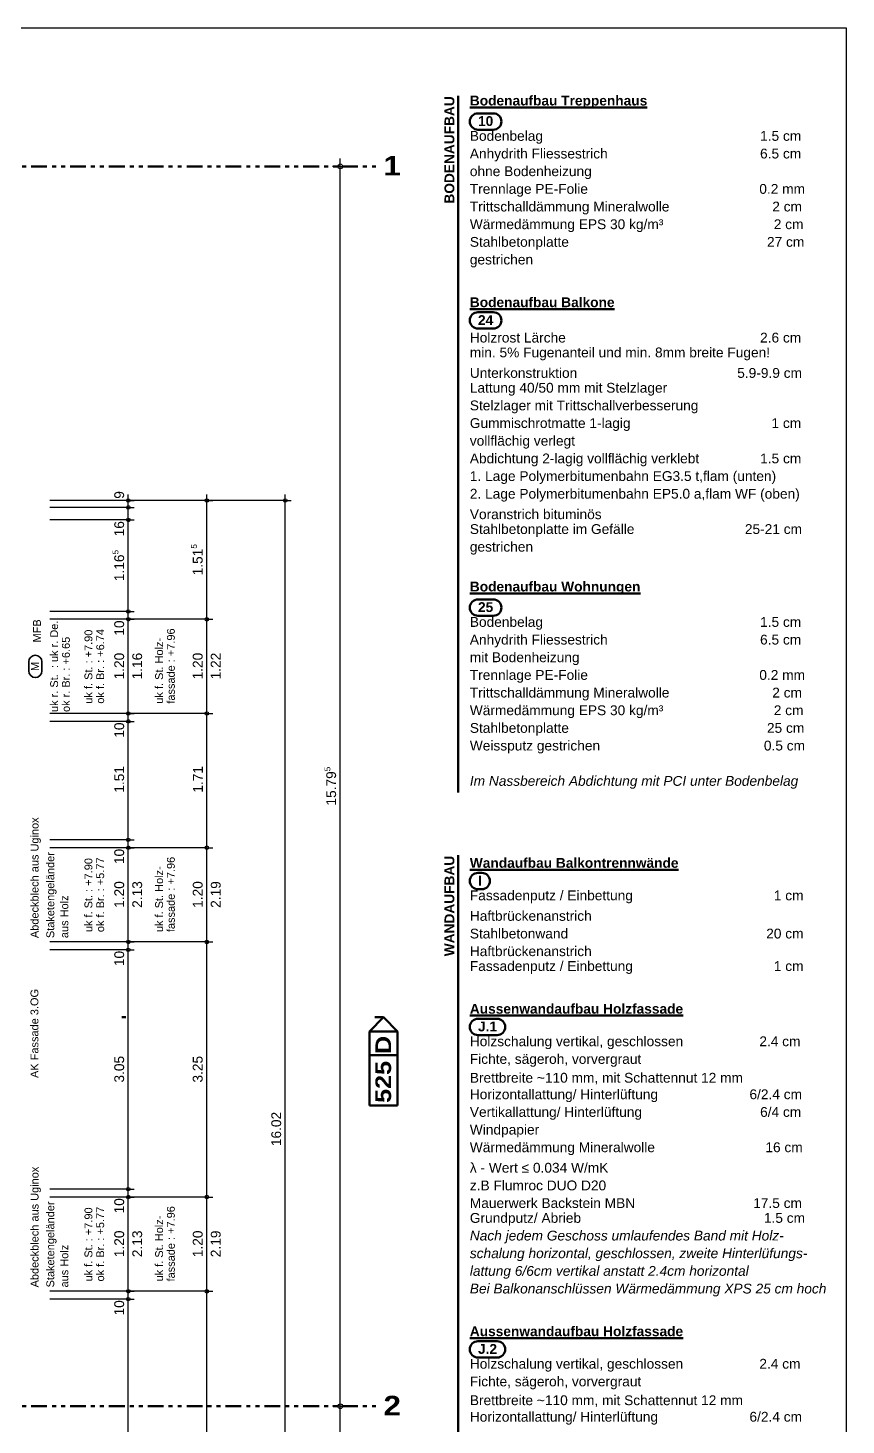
# Model space of a CAD drawing. Header units: centimetres. Extents: x 0.3 to 84.3, y 0.3 to 59.7.
# Drawn here: x 63.46 to 84.3, y 24.11 to 59.7 of the extents above; entities that cross this region are included whole.
import ezdxf

# ---------------------------------------------------------------- set-up
doc = ezdxf.new("R2010")
doc.units = ezdxf.units.CM
for name, pattern in [('AUSGEZOGEN', [0]), ('LINIE_23', [0.79, 0.4, -0.13, 0, -0.13, 0, -0.13]), ('RAND', [44.45, 12.7, -6.35, 12.7, -6.35, 0, -6.35]), ('STRICHPUNKT', [25.4, 12.7, -6.35, 0, -6.35])]:
    doc.linetypes.add(name, pattern=pattern)
for name, color, linetype, lineweight in [('Bauachsen grob', 7, 'RAND', 25), ('Plankopf', 7, 'AUSGEZOGEN', 25), ('Schnittbegrenzung', 7, 'AUSGEZOGEN', 25), ('Text Koten', 7, 'AUSGEZOGEN', 50), ('Text Werkplan Ausfuehrung', 7, 'AUSGEZOGEN', 50), ('Vorprojektmasse', 7, 'AUSGEZOGEN', 25), ('Werkplan- Ausfuehrungsmasse', 7, 'AUSGEZOGEN', 25)]:
    doc.layers.add(name, color=color, linetype=linetype, lineweight=lineweight)
doc.layers.add('Elektro Text', color=7, linetype='AUSGEZOGEN', lineweight=35, true_color=0x656565)
doc.styles.add('ARIAL', font='ARIAL.TTF')
doc.styles.add('Arial Black', font='Arial Black')

msp = doc.modelspace()

# ---------------------------------------------------------------- linework, layer by layer
at = {"layer": 'Bauachsen grob', "color": 32, "linetype": 'LINIE_23', "lineweight": 50, "true_color": 0xc36e14}
for p, q in [((21.964, 56.174), (72.416, 56.174)), ((21.964, 24.584), (72.416, 24.584))]:
    msp.add_line(p, q, dxfattribs=at)
at = {"layer": 'Elektro Text', "color": 40, "linetype": 'AUSGEZOGEN', "lineweight": 35}
for p, q in [((63.48, 43.55), (63.48, 43.317)), ((63.813, 43.55), (63.813, 43.317))]:
    msp.add_line(p, q, dxfattribs=at)
for centre, start, end in [((63.647, 43.55), 0, 180), ((63.647, 43.317), 180, 0)]:
    msp.add_arc(centre, 0.167, start, end, dxfattribs=at)
at = {"layer": 'Plankopf', "color": 7, "linetype": 'AUSGEZOGEN', "lineweight": 25}
for p, q in [((0.3, 59.7), (84.3, 59.7)), ((84.3, 59.7), (84.3, 0.3))]:
    msp.add_line(p, q, dxfattribs=at)
at = {"layer": 'Schnittbegrenzung', "color": 14, "linetype": 'STRICHPUNKT', "lineweight": 50, "true_color": 0xb20000}
msp.add_line((21.3, 34.494), (72.516, 34.494), dxfattribs=at)
at = {"layer": 'Schnittbegrenzung', "color": 14, "linetype": 'AUSGEZOGEN', "lineweight": 50, "true_color": 0xb20000}
for p, q in [((72.156, 34.134), (72.516, 34.494)), ((72.516, 34.494), (72.876, 34.134)), ((72.876, 34.134), (72.156, 34.134)), ((72.156, 32.25), (72.156, 34.134)), ((72.876, 34.134), (72.876, 32.25)), ((72.876, 34.134), (72.876, 32.25)), ((72.876, 33.53), (72.156, 33.53)), ((72.876, 32.25), (72.156, 32.25))]:
    msp.add_line(p, q, dxfattribs=at)
at = {"layer": 'Text Werkplan Ausfuehrung', "color": 240, "linetype": 'AUSGEZOGEN', "lineweight": 50}
for p, q in [((74.416, 57.974), (74.416, 40.224)), ((75.313, 57.524), (74.924, 57.524)), ((75.313, 57.107), (74.924, 57.107)), ((75.313, 52.457), (74.924, 52.457)), ((75.313, 52.041), (74.924, 52.041)), ((75.313, 45.141), (74.924, 45.141)), ((75.313, 44.724), (74.924, 44.724))]:
    msp.add_line(p, q, dxfattribs=at)
at = {"layer": 'Text Werkplan Ausfuehrung', "color": 92, "linetype": 'AUSGEZOGEN', "lineweight": 50, "true_color": 0x00b300}
for p, q in [((74.416, 38.624), (74.416, 6.241)), ((75.021, 38.174), (74.924, 38.174)), ((75.021, 37.757), (74.924, 37.757)), ((75.41, 34.457), (74.924, 34.457)), ((75.41, 34.041), (74.924, 34.041)), ((75.41, 26.241), (74.924, 26.241)), ((75.41, 25.824), (74.924, 25.824))]:
    msp.add_line(p, q, dxfattribs=at)
at = {"layer": 'Text Werkplan Ausfuehrung', "color": 240, "linetype": 'AUSGEZOGEN', "lineweight": 50}
for centre, start, end in [((74.924, 57.316), 90, 270), ((75.313, 57.316), 270, 90), ((74.924, 52.249), 90, 270), ((75.313, 52.249), 270, 90), ((74.924, 44.932), 90, 270), ((75.313, 44.932), 270, 90)]:
    msp.add_arc(centre, 0.208, start, end, dxfattribs=at)
at = {"layer": 'Text Werkplan Ausfuehrung', "color": 92, "linetype": 'AUSGEZOGEN', "lineweight": 50, "true_color": 0x00b300}
for centre, start, end in [((74.924, 37.966), 90, 270), ((75.021, 37.966), 270, 90), ((74.924, 34.249), 90, 270), ((75.41, 34.249), 270, 90), ((74.924, 26.032), 90, 270), ((75.41, 26.032), 270, 90)]:
    msp.add_arc(centre, 0.208, start, end, dxfattribs=at)
at = {"layer": 'Vorprojektmasse', "color": 32, "linetype": 'AUSGEZOGEN', "lineweight": 25, "true_color": 0xc36e14}
for p, q in [((71.416, 56.174), (71.416, 56.374)), ((71.416, 56.174), (71.216, 56.174)), ((71.416, 56.174), (71.616, 56.174)), ((71.416, 24.584), (71.416, 56.174)), ((71.416, 24.584), (71.216, 24.584)), ((71.416, 24.584), (71.616, 24.584)), ((71.416, 16.114), (71.416, 24.584))]:
    msp.add_line(p, q, dxfattribs=at)
for centre in [(71.416, 56.174), (71.416, 24.584)]:
    msp.add_circle(centre, 0.06, dxfattribs=at)
at = {"layer": 'Werkplan- Ausfuehrungsmasse', "color": 7, "linetype": 'AUSGEZOGEN', "lineweight": 25}
for p, q in [((66.016, 47.66), (66.016, 47.81)), ((68.016, 47.66), (68.016, 47.81)), ((70.016, 47.66), (70.016, 47.81)), ((68.016, 47.66), (65.616, 47.66)), ((66.016, 47.66), (65.866, 47.66)), ((66.016, 47.484), (65.866, 47.484)), ((66.016, 47.66), (66.166, 47.66)), ((66.016, 47.484), (66.016, 47.66)), ((66.016, 47.484), (66.166, 47.484)), ((66.016, 47.164), (66.016, 47.484)), ((70.016, 47.66), (67.616, 47.66)), ((68.016, 47.66), (67.866, 47.66)), ((68.016, 47.66), (68.166, 47.66)), ((68.016, 44.634), (68.016, 47.66)), ((70.016, 47.66), (69.866, 47.66)), ((70.016, 47.66), (70.166, 47.66)), ((70.016, 15.618), (70.016, 47.66)), ((66.016, 47.164), (65.866, 47.164)), ((66.016, 47.164), (66.166, 47.164)), ((66.016, 44.834), (66.016, 47.164)), ((66.016, 44.834), (65.866, 44.834)), ((66.016, 44.634), (65.866, 44.634)), ((66.016, 44.834), (66.166, 44.834)), ((66.016, 44.634), (66.016, 44.834)), ((66.016, 44.634), (66.166, 44.634)), ((66.016, 42.234), (66.016, 44.634)), ((68.016, 44.634), (67.866, 44.634)), ((68.016, 44.634), (68.166, 44.634)), ((68.016, 42.234), (68.016, 44.634)), ((66.016, 42.234), (65.866, 42.234)), ((66.016, 42.034), (65.866, 42.034)), ((66.016, 42.234), (66.166, 42.234)), ((66.016, 42.034), (66.016, 42.234)), ((66.016, 42.034), (66.166, 42.034)), ((66.016, 39.014), (66.016, 42.034)), ((68.016, 42.234), (67.866, 42.234)), ((68.016, 42.234), (68.166, 42.234)), ((68.016, 38.814), (68.016, 42.234)), ((66.016, 39.014), (65.866, 39.014)), ((66.016, 38.814), (65.866, 38.814)), ((66.016, 39.014), (66.166, 39.014)), ((66.016, 38.814), (66.016, 39.014)), ((66.016, 38.814), (66.166, 38.814)), ((66.016, 36.414), (66.016, 38.814)), ((68.016, 38.814), (67.866, 38.814)), ((68.016, 38.814), (68.166, 38.814)), ((68.016, 36.414), (68.016, 38.814)), ((66.016, 36.414), (65.866, 36.414)), ((66.016, 36.414), (66.166, 36.414)), ((66.016, 36.214), (66.016, 36.414)), ((68.016, 36.414), (67.866, 36.414)), ((68.016, 36.414), (68.166, 36.414)), ((68.016, 29.914), (68.016, 36.414)), ((66.016, 36.214), (65.866, 36.214)), ((66.016, 36.214), (66.166, 36.214)), ((66.016, 30.114), (66.016, 36.214)), ((66.016, 30.114), (65.866, 30.114)), ((66.016, 29.914), (65.866, 29.914)), ((66.016, 30.114), (66.166, 30.114)), ((66.016, 29.914), (66.016, 30.114)), ((66.016, 29.914), (66.166, 29.914)), ((66.016, 27.514), (66.016, 29.914)), ((68.016, 29.914), (67.866, 29.914)), ((68.016, 29.914), (68.166, 29.914)), ((68.016, 27.514), (68.016, 29.914)), ((66.016, 27.514), (65.866, 27.514)), ((66.016, 27.514), (66.166, 27.514)), ((66.016, 27.314), (66.016, 27.514)), ((68.016, 27.514), (67.866, 27.514)), ((68.016, 27.514), (68.166, 27.514)), ((66.016, 27.314), (65.866, 27.314)), ((66.016, 27.314), (66.166, 27.314))]:
    msp.add_line(p, q, dxfattribs=at)
for points in [[(66.016, 47.66), (65.953, 47.66), (65.953, 47.66), (64.016, 47.66)], [(66.016, 47.484), (65.953, 47.484), (65.953, 47.484), (64.016, 47.484)], [(66.016, 47.164), (65.953, 47.164), (65.953, 47.164), (64.016, 47.164)], [(66.016, 44.834), (65.953, 44.834), (65.953, 44.834), (65.952, 44.834), (65.952, 44.834), (65.938, 44.834), (65.938, 44.834), (64.016, 44.834)], [(66.016, 44.634), (65.953, 44.634), (65.953, 44.634), (65.952, 44.634), (65.952, 44.634), (65.938, 44.634), (65.938, 44.634), (64.016, 44.634)], [(68.016, 44.634), (67.938, 44.634), (67.938, 44.634), (65.616, 44.634)], [(66.016, 42.234), (65.953, 42.234), (65.953, 42.234), (65.953, 42.234), (65.953, 42.234), (65.952, 42.234), (65.952, 42.234), (65.951, 42.234), (65.951, 42.234), (65.938, 42.234), (65.938, 42.234), (64.016, 42.234)], [(66.016, 42.034), (65.953, 42.034), (65.953, 42.034), (65.953, 42.034), (65.953, 42.034), (65.952, 42.034), (65.952, 42.034), (65.951, 42.034), (65.951, 42.034), (65.938, 42.034), (65.938, 42.034), (64.016, 42.034)], [(68.016, 42.234), (67.953, 42.234), (67.953, 42.234), (67.938, 42.234), (67.938, 42.234), (65.616, 42.234)], [(66.016, 39.014), (65.953, 39.014), (65.953, 39.014), (65.952, 39.014), (65.952, 39.014), (65.952, 39.014), (65.952, 39.014), (65.951, 39.014), (65.951, 39.014), (65.95, 39.014), (65.95, 39.014), (65.95, 39.014), (65.95, 39.014), (65.938, 39.014), (65.938, 39.014), (64.016, 39.014)], [(66.016, 38.814), (65.953, 38.814), (65.953, 38.814), (65.952, 38.814), (65.952, 38.814), (65.952, 38.814), (65.952, 38.814), (65.951, 38.814), (65.951, 38.814), (65.95, 38.814), (65.95, 38.814), (65.95, 38.814), (65.95, 38.814), (65.938, 38.814), (65.938, 38.814), (64.016, 38.814)], [(68.016, 38.814), (67.953, 38.814), (67.953, 38.814), (67.952, 38.814), (67.952, 38.814), (67.938, 38.814), (67.938, 38.814), (65.616, 38.814)], [(66.016, 36.414), (65.953, 36.414), (65.953, 36.414), (65.952, 36.414), (65.952, 36.414), (65.952, 36.414), (65.952, 36.414), (65.951, 36.414), (65.951, 36.414), (65.95, 36.414), (65.95, 36.414), (65.95, 36.414), (65.95, 36.414), (65.949, 36.414), (65.949, 36.414), (65.949, 36.414), (65.949, 36.414), (65.938, 36.414), (65.938, 36.414), (64.016, 36.414)], [(68.016, 36.414), (67.953, 36.414), (67.953, 36.414), (67.952, 36.414), (67.952, 36.414), (67.95, 36.414), (67.95, 36.414), (67.938, 36.414), (67.938, 36.414), (65.616, 36.414)], [(66.016, 36.214), (65.953, 36.214), (65.953, 36.214), (65.952, 36.214), (65.952, 36.214), (65.951, 36.214), (65.951, 36.214), (65.951, 36.214), (65.951, 36.214), (65.95, 36.214), (65.95, 36.214), (65.95, 36.214), (65.95, 36.214), (65.949, 36.214), (65.949, 36.214), (65.949, 36.214), (65.949, 36.214), (65.938, 36.214), (65.938, 36.214), (64.016, 36.214)], [(66.016, 30.114), (65.952, 30.114), (65.952, 30.114), (65.95, 30.114), (65.95, 30.114), (65.95, 30.114), (65.95, 30.114), (65.949, 30.114), (65.949, 30.114), (65.948, 30.114), (65.948, 30.114), (65.948, 30.114), (65.948, 30.114), (65.948, 30.114), (65.948, 30.114), (65.947, 30.114), (65.947, 30.114), (65.947, 30.114), (65.947, 30.114), (65.946, 30.114), (65.946, 30.114), (65.938, 30.114), (65.938, 30.114), (64.016, 30.114)], [(66.016, 29.914), (65.952, 29.914), (65.952, 29.914), (65.95, 29.914), (65.95, 29.914), (65.949, 29.914), (65.949, 29.914), (65.949, 29.914), (65.949, 29.914), (65.948, 29.914), (65.948, 29.914), (65.948, 29.914), (65.948, 29.914), (65.947, 29.914), (65.947, 29.914), (65.947, 29.914), (65.947, 29.914), (65.947, 29.914), (65.947, 29.914), (65.946, 29.914), (65.946, 29.914), (65.938, 29.914), (65.938, 29.914), (64.016, 29.914)], [(68.016, 29.914), (67.952, 29.914), (67.952, 29.914), (67.949, 29.914), (67.949, 29.914), (67.948, 29.914), (67.948, 29.914), (67.947, 29.914), (67.947, 29.914), (67.938, 29.914), (67.938, 29.914), (65.616, 29.914)], [(66.016, 27.514), (65.953, 27.514), (65.953, 27.514), (65.952, 27.514), (65.952, 27.514), (65.95, 27.514), (65.95, 27.514), (65.949, 27.514), (65.949, 27.514), (65.948, 27.514), (65.948, 27.514), (65.948, 27.514), (65.948, 27.514), (65.947, 27.514), (65.947, 27.514), (65.947, 27.514), (65.947, 27.514), (65.946, 27.514), (65.946, 27.514), (65.946, 27.514), (65.946, 27.514), (65.946, 27.514), (65.946, 27.514), (65.945, 27.514), (65.945, 27.514), (65.938, 27.514), (65.938, 27.514), (64.016, 27.514)], [(68.016, 27.514), (67.953, 27.514), (67.953, 27.514), (67.95, 27.514), (67.95, 27.514), (67.948, 27.514), (67.948, 27.514), (67.947, 27.514), (67.947, 27.514), (67.946, 27.514), (67.946, 27.514), (67.938, 27.514), (67.938, 27.514), (65.616, 27.514)], [(68.016, 15.618), (68.016, 15.707), (68.016, 15.707), (68.016, 16.987), (68.016, 16.987), (68.016, 27.514)], [(66.016, 27.314), (65.953, 27.314), (65.953, 27.314), (65.952, 27.314), (65.952, 27.314), (65.95, 27.314), (65.95, 27.314), (65.948, 27.314), (65.948, 27.314), (65.948, 27.314), (65.948, 27.314), (65.948, 27.314), (65.948, 27.314), (65.947, 27.314), (65.947, 27.314), (65.947, 27.314), (65.947, 27.314), (65.946, 27.314), (65.946, 27.314), (65.946, 27.314), (65.946, 27.314), (65.945, 27.314), (65.945, 27.314), (65.945, 27.314), (65.945, 27.314), (65.938, 27.314), (65.938, 27.314), (64.016, 27.314)], [(66.016, 16.114), (66.016, 16.866), (66.016, 16.866), (66.016, 27.314)]]:
    msp.add_lwpolyline(points, dxfattribs=at)
for centre in [(66.016, 47.66), (68.016, 47.66), (70.016, 47.66), (66.016, 47.484), (66.016, 47.164), (66.016, 44.834), (66.016, 44.634), (68.016, 44.634), (66.016, 42.234), (66.016, 42.034), (68.016, 42.234), (66.016, 39.014), (66.016, 38.814), (68.016, 38.814), (66.016, 36.414), (68.016, 36.414), (66.016, 36.214), (66.016, 30.114), (66.016, 29.914), (68.016, 29.914), (66.016, 27.514), (68.016, 27.514), (66.016, 27.314)]:
    msp.add_circle(centre, 0.045, dxfattribs=at)

# ---------------------------------------------------------------- texts
at = {"layer": 'Bauachsen grob', "color": 32, "linetype": 'AUSGEZOGEN', "lineweight": 100, "true_color": 0xc36e14, "char_height": 0.5, "width": 0.25, "attachment_point": 7, "style": 'Arial Black'}
for s, insert in [('1', (72.516, 55.941)), ('1', (72.516, 55.941)), ('2', (72.516, 24.351))]:
    msp.add_mtext(s, dxfattribs=dict(at, insert=insert))
at = {"layer": 'Elektro Text', "color": 40, "linetype": 'AUSGEZOGEN', "lineweight": 35, "insert": (63.74, 43.317), "char_height": 0.2, "width": 0.1, "attachment_point": 7, "rotation": 90, "style": 'ARIAL'}
msp.add_mtext('M', dxfattribs=at)
at = {"layer": 'Schnittbegrenzung', "color": 14, "linetype": 'AUSGEZOGEN', "lineweight": 35, "true_color": 0xb20000, "insert": (72.716, 32.314), "char_height": 0.4, "width": 0.2, "attachment_point": 7, "rotation": 90, "style": 'Arial Black'}
msp.add_mtext('525\\~D', dxfattribs=at)
at = {"layer": 'Text Koten', "color": 7, "linetype": 'AUSGEZOGEN', "lineweight": 35, "char_height": 0.2, "width": 0.1, "attachment_point": 7, "rotation": 90, "style": 'ARIAL'}
for s, insert in [('uk\\~r.\\~St.\\~\\~:\\~uk\\~r.\\~De.', (64.229, 42.272)), ('ok\\~r.\\~Br.\\~:\\~+6.65', (64.529, 42.272)), ('uk\\~f.\\~St.\\~:\\~+7.90', (65.103, 42.484)), ('ok\\~f.\\~Br.\\~:\\~+6.74', (65.403, 42.484)), ('uk\\~f.\\~St.\\~Holz-', (66.903, 42.484)), ('fassade\\~:\\~+7.96', (67.203, 42.484)), ('uk\\~f.\\~St.\\~:\\~+7.90', (65.103, 36.664)), ('ok\\~f.\\~Br.\\~:\\~+5.77', (65.403, 36.664)), ('fassade\\~:\\~+7.96', (67.203, 36.664)), ('uk\\~f.\\~St.\\~Holz-', (66.903, 36.664)), ('uk\\~f.\\~St.\\~:\\~+7.90', (65.103, 27.764)), ('ok\\~f.\\~Br.\\~:\\~+5.77', (65.403, 27.764)), ('fassade\\~:\\~+7.96', (67.203, 27.764)), ('uk\\~f.\\~St.\\~Holz-', (66.903, 27.764))]:
    msp.add_mtext(s, dxfattribs=dict(at, insert=insert))
at = {"layer": 'Text Werkplan Ausfuehrung', "color": 240, "linetype": 'AUSGEZOGEN', "lineweight": 50, "insert": (74.324, 55.224), "char_height": 0.25, "width": 0.125, "attachment_point": 7, "rotation": 90, "style": 'ARIAL'}
msp.add_mtext('\\fArial|i0|b1|c0|p0;BODENAUFBAU', dxfattribs=at)
at = {"layer": 'Text Werkplan Ausfuehrung', "color": 7, "linetype": 'AUSGEZOGEN', "lineweight": 50, "char_height": 0.25, "width": 0.125, "attachment_point": 7, "style": 'ARIAL'}
for s, insert in [('{\\L\\fArial|i0|b1|c0|p0;Bodenaufbau\\~Treppenhaus}', (74.716, 57.649)), ('Bodenbelag\\~\\~\\~\\~\\~\\~\\~\\~\\~\\~\\~\\~\\~\\~\\~\\~\\~\\~\\~\\~\\~\\~\\~\\~\\~\\~\\~\\~\\~\\~\\~\\~\\~\\~\\~\\~\\~\\~\\~\\~\\~\\~\\~\\~\\~\\~\\~\\~\\~\\~\\~\\~\\~\\~\\~\\~\\~1.5\\~cm', (74.716, 56.749)), ('Anhydrith\\~Fliessestrich\\~\\~\\~\\~\\~\\~\\~\\~\\~\\~\\~\\~\\~\\~\\~\\~\\~\\~\\~\\~\\~\\~\\~\\~\\~\\~\\~\\~\\~\\~\\~\\~\\~\\~\\~\\~\\~\\~\\~\\~6.5\\~cm', (74.716, 56.299)), ('\\~\\~\\~ohne\\~Bodenheizung', (74.716, 55.849)), ('Trennlage\\~PE-Folie\\~\\~\\~\\~\\~\\~\\~\\~\\~\\~\\~\\~\\~\\~\\~\\~\\~\\~\\~\\~\\~\\~\\~\\~\\~\\~\\~\\~\\~\\~\\~\\~\\~\\~\\~\\~\\~\\~\\~\\~\\~\\~\\~\\~\\~0.2\\~mm', (74.716, 55.399)), ('Trittschalldämmung\\~Mineralwolle\\~\\~\\~\\~\\~\\~\\~\\~\\~\\~\\~\\~\\~\\~\\~\\~\\~\\~\\~\\~\\~\\~\\~\\~\\~\\~\\~2\\~cm', (74.716, 54.949)), ('Wärmedämmung\\~EPS\\~30\\~kg/m³\\~\\~\\~\\~\\~\\~\\~\\~\\~\\~\\~\\~\\~\\~\\~\\~\\~\\~\\~\\~\\~\\~\\~\\~\\~\\~\\~\\~\\~2\\~cm', (74.716, 54.499)), ('Stahlbetonplatte\\~\\~\\~\\~\\~\\~\\~\\~\\~\\~\\~\\~\\~\\~\\~\\~\\~\\~\\~\\~\\~\\~\\~\\~\\~\\~\\~\\~\\~\\~\\~\\~\\~\\~\\~\\~\\~\\~\\~\\~\\~\\~\\~\\~\\~\\~\\~\\~\\~\\~\\~\\~27\\~cm', (74.716, 54.049)), ('\\~\\~\\~gestrichen', (74.716, 53.599)), ('{\\L\\fArial|i0|b1|c0|p0;Bodenaufbau\\~Balkone}', (74.716, 52.582)), ('Holzrost\\~Lärche\\~\\~\\~\\~\\~\\~\\~\\~\\~\\~\\~\\~\\~\\~\\~\\~\\~\\~\\~\\~\\~\\~\\~\\~\\~\\~\\~\\~\\~\\~\\~\\~\\~\\~\\~\\~\\~\\~\\~\\~\\~\\~\\~\\~\\~\\~\\~\\~\\~\\~\\~2.6\\~cm', (74.716, 51.682)), ('\\~\\~\\~min.\\~5%\\~Fugenanteil\\~und\\~min.\\~8mm\\~breite\\~Fugen!', (74.716, 51.232)), ('Unterkonstruktion\\~\\~\\~\\~\\~\\~\\~\\~\\~\\~\\~\\~\\~\\~\\~\\~\\~\\~\\~\\~\\~\\~\\~\\~\\~\\~\\~\\~\\~\\~\\~\\~\\~\\~\\~\\~\\~\\~\\~\\~\\~\\~5.9-9.9\\~cm', (74.716, 50.782)), ('\\~\\~\\~Lattung\\~40/50\\~mm\\~mit\\~Stelzlager', (74.716, 50.332)), ('\\~\\~\\~Stelzlager\\~mit\\~Trittschallverbesserung', (74.716, 49.882)), ('Gummischrotmatte\\~1-lagig\\~\\~\\~\\~\\~\\~\\~\\~\\~\\~\\~\\~\\~\\~\\~\\~\\~\\~\\~\\~\\~\\~\\~\\~\\~\\~\\~\\~\\~\\~\\~\\~\\~\\~\\~\\~\\~1\\~cm\\~', (74.716, 49.432)), ('\\~\\~vollflächig\\~verlegt', (74.716, 48.982)), ('Abdichtung\\~2-lagig\\~vollflächig\\~verklebt\\~\\~\\~\\~\\~\\~\\~\\~\\~\\~\\~\\~\\~\\~\\~\\~1.5\\~cm', (74.716, 48.532)), ('\\~\\~\\~1.\\~Lage\\~Polymerbitumenbahn\\~EG3.5\\~t,flam\\~(unten)', (74.716, 48.082)), ('\\~\\~\\~2.\\~Lage\\~Polymerbitumenbahn\\~EP5.0\\~a,flam\\~WF\\~(oben)', (74.716, 47.632)), ('Voranstrich\\~bituminös', (74.716, 47.182)), ('Stahlbetonplatte\\~im\\~Gefälle\\~\\~\\~\\~\\~\\~\\~\\~\\~\\~\\~\\~\\~\\~\\~\\~\\~\\~\\~\\~\\~\\~\\~\\~\\~\\~\\~\\~\\~25-21\\~cm', (74.716, 46.732)), ('\\~\\~\\~gestrichen', (74.716, 46.282)), ('{\\L\\fArial|i0|b1|c0|p0;Bodenaufbau\\~Wohnungen\\~}', (74.716, 45.266)), ('Bodenbelag\\~\\~\\~\\~\\~\\~\\~\\~\\~\\~\\~\\~\\~\\~\\~\\~\\~\\~\\~\\~\\~\\~\\~\\~\\~\\~\\~\\~\\~\\~\\~\\~\\~\\~\\~\\~\\~\\~\\~\\~\\~\\~\\~\\~\\~\\~\\~\\~\\~\\~\\~\\~\\~\\~\\~\\~\\~1.5\\~cm', (74.716, 44.366)), ('Anhydrith\\~Fliessestrich\\~\\~\\~\\~\\~\\~\\~\\~\\~\\~\\~\\~\\~\\~\\~\\~\\~\\~\\~\\~\\~\\~\\~\\~\\~\\~\\~\\~\\~\\~\\~\\~\\~\\~\\~\\~\\~\\~\\~\\~6.5\\~cm', (74.716, 43.916)), ('\\~\\~\\~mit\\~Bodenheizung', (74.716, 43.466)), ('Trennlage\\~PE-Folie\\~\\~\\~\\~\\~\\~\\~\\~\\~\\~\\~\\~\\~\\~\\~\\~\\~\\~\\~\\~\\~\\~\\~\\~\\~\\~\\~\\~\\~\\~\\~\\~\\~\\~\\~\\~\\~\\~\\~\\~\\~\\~\\~\\~\\~0.2\\~mm', (74.716, 43.016)), ('Trittschalldämmung\\~Mineralwolle\\~\\~\\~\\~\\~\\~\\~\\~\\~\\~\\~\\~\\~\\~\\~\\~\\~\\~\\~\\~\\~\\~\\~\\~\\~\\~\\~2\\~cm', (74.716, 42.566)), ('Wärmedämmung\\~EPS\\~30\\~kg/m³\\~\\~\\~\\~\\~\\~\\~\\~\\~\\~\\~\\~\\~\\~\\~\\~\\~\\~\\~\\~\\~\\~\\~\\~\\~\\~\\~\\~\\~2\\~cm', (74.716, 42.116)), ('Stahlbetonplatte\\~\\~\\~\\~\\~\\~\\~\\~\\~\\~\\~\\~\\~\\~\\~\\~\\~\\~\\~\\~\\~\\~\\~\\~\\~\\~\\~\\~\\~\\~\\~\\~\\~\\~\\~\\~\\~\\~\\~\\~\\~\\~\\~\\~\\~\\~\\~\\~\\~\\~\\~\\~25\\~cm', (74.716, 41.666)), ('Weissputz\\~gestrichen\\~\\~\\~\\~\\~\\~\\~\\~\\~\\~\\~\\~\\~\\~\\~\\~\\~\\~\\~\\~\\~\\~\\~\\~\\~\\~\\~\\~\\~\\~\\~\\~\\~\\~\\~\\~\\~\\~\\~\\~\\~\\~\\~0.5\\~cm', (74.716, 41.216)), ('\\fArial|i1|b0|c0|p0;Im\\~Nassbereich\\~Abdichtung\\~mit\\~PCI\\~unter\\~Bodenbelag', (74.716, 40.316)), ('{\\L\\fArial|i0|b1|c0|p0;Wandaufbau\\~Balkontrennwände}', (74.716, 38.299)), ('Fassadenputz\\~/\\~Einbettung\\~\\~\\~\\~\\~\\~\\~\\~\\~\\~\\~\\~\\~\\~\\~\\~\\~\\~\\~\\~\\~\\~\\~\\~\\~\\~\\~\\~\\~\\~\\~\\~\\~\\~\\~\\~\\~1\\~cm', (74.716, 37.399)), ('Haftbrückenanstrich', (74.716, 36.949)), ('Stahlbetonwand\\~\\~\\~\\~\\~\\~\\~\\~\\~\\~\\~\\~\\~\\~\\~\\~\\~\\~\\~\\~\\~\\~\\~\\~\\~\\~\\~\\~\\~\\~\\~\\~\\~\\~\\~\\~\\~\\~\\~\\~\\~\\~\\~\\~\\~\\~\\~\\~\\~\\~\\~\\~20\\~cm', (74.716, 36.499)), ('Haftbrückenanstrich', (74.716, 36.049)), ('Fassadenputz\\~/\\~Einbettung\\~\\~\\~\\~\\~\\~\\~\\~\\~\\~\\~\\~\\~\\~\\~\\~\\~\\~\\~\\~\\~\\~\\~\\~\\~\\~\\~\\~\\~\\~\\~\\~\\~\\~\\~\\~\\~1\\~cm', (74.716, 35.599)), ('{\\L\\fArial|i0|b1|c0|p0;Aussenwandaufbau\\~Holzfassade}', (74.716, 34.582)), ('Holzschalung\\~vertikal,\\~geschlossen\\~\\~\\~\\~\\~\\~\\~\\~\\~\\~\\~\\~\\~\\~\\~\\~\\~\\~\\~\\~2.4\\~cm', (74.716, 33.682)), ('\\~\\~\\~Fichte,\\~sägeroh,\\~vorvergraut', (74.716, 33.232)), ('\\~\\~\\~Brettbreite\\~~110\\~mm,\\~mit\\~Schattennut\\~12\\~mm', (74.716, 32.782)), ('Horizontallattung/\\~Hinterlüftung\\~\\~\\~\\~\\~\\~\\~\\~\\~\\~\\~\\~\\~\\~\\~\\~\\~\\~\\~\\~\\~\\~\\~\\~6/2.4\\~cm', (74.716, 32.332)), ('Vertikallattung/\\~Hinterlüftung\\~\\~\\~\\~\\~\\~\\~\\~\\~\\~\\~\\~\\~\\~\\~\\~\\~\\~\\~\\~\\~\\~\\~\\~\\~\\~\\~\\~\\~\\~\\~6/4\\~cm', (74.716, 31.882)), ('Windpapier', (74.716, 31.432)), ('Wärmedämmung\\~Mineralwolle\\~\\~\\~\\~\\~\\~\\~\\~\\~\\~\\~\\~\\~\\~\\~\\~\\~\\~\\~\\~\\~\\~\\~\\~\\~\\~\\~\\~\\~16\\~cm', (74.716, 30.982)), ('\\~\\~\\~λ\\~-\\~Wert\\~≤\\~0.034\\~W/mK', (74.716, 30.532)), ('\\~\\~\\~z.B\\~Flumroc\\~DUO\\~D20', (74.716, 30.082)), ('Mauerwerk\\~Backstein\\~MBN\\~\\~\\~\\~\\~\\~\\~\\~\\~\\~\\~\\~\\~\\~\\~\\~\\~\\~\\~\\~\\~\\~\\~\\~\\~\\~\\~\\~\\~\\~\\~17.5\\~cm', (74.716, 29.632)), ('Grundputz/\\~Abrieb\\~\\~\\~\\~\\~\\~\\~\\~\\~\\~\\~\\~\\~\\~\\~\\~\\~\\~\\~\\~\\~\\~\\~\\~\\~\\~\\~\\~\\~\\~\\~\\~\\~\\~\\~\\~\\~\\~\\~\\~\\~\\~\\~\\~\\~\\~\\~\\~1.5\\~cm', (74.716, 29.182)), ('\\fArial|i1|b0|c0|p0;Nach\\~jedem\\~Geschoss\\~umlaufendes\\~Band\\~mit\\~Holz-', (74.716, 28.732)), ('\\fArial|i1|b0|c0|p0;schalung\\~horizontal,\\~geschlossen,\\~zweite\\~Hinterlüfungs-', (74.716, 28.282)), ('\\fArial|i1|b0|c0|p0;lattung\\~6/6cm\\~vertikal\\~anstatt\\~2.4cm\\~horizontal', (74.716, 27.832)), ('\\fArial|i1|b0|c0|p0;Bei\\~Balkonanschlüssen\\~Wärmedämmung\\~XPS\\~25\\~cm\\~hoch', (74.716, 27.382)), ('{\\L\\fArial|i0|b1|c0|p0;Aussenwandaufbau\\~Holzfassade}', (74.716, 26.366)), ('Holzschalung\\~vertikal,\\~geschlossen\\~\\~\\~\\~\\~\\~\\~\\~\\~\\~\\~\\~\\~\\~\\~\\~\\~\\~\\~\\~2.4\\~cm', (74.716, 25.466)), ('\\~\\~\\~Fichte,\\~sägeroh,\\~vorvergraut', (74.716, 25.016)), ('\\~\\~\\~Brettbreite\\~~110\\~mm,\\~mit\\~Schattennut\\~12\\~mm', (74.716, 24.566)), ('Horizontallattung/\\~Hinterlüftung\\~\\~\\~\\~\\~\\~\\~\\~\\~\\~\\~\\~\\~\\~\\~\\~\\~\\~\\~\\~\\~\\~\\~\\~6/2.4\\~cm', (74.716, 24.116))]:
    msp.add_mtext(s, dxfattribs=dict(at, insert=insert))
at = {"layer": 'Text Werkplan Ausfuehrung', "color": 240, "linetype": 'AUSGEZOGEN', "lineweight": 50, "char_height": 0.25, "width": 0.125, "attachment_point": 7, "style": 'ARIAL'}
for s, insert in [('\\fArial|i0|b1|c0|p0;10', (74.924, 57.199)), ('\\fArial|i0|b1|c0|p0;24', (74.924, 52.132)), ('\\fArial|i0|b1|c0|p0;25', (74.924, 44.816))]:
    msp.add_mtext(s, dxfattribs=dict(at, insert=insert))
at = {"layer": 'Text Werkplan Ausfuehrung', "color": 7, "linetype": 'AUSGEZOGEN', "lineweight": 35, "char_height": 0.2, "width": 0.1, "attachment_point": 7, "rotation": 90, "style": 'ARIAL'}
for s, insert in [('MFB', (63.789, 44.044)), ('Abdeckblech\\~aus\\~Uginox', (63.789, 36.512)), ('Staketengeländer', (64.189, 36.512)), ('aus\\~Holz', (64.489, 36.512)), ('AK\\~Fassade\\~3.OG', (63.728, 32.948)), ('Abdeckblech\\~aus\\~Uginox', (63.789, 27.612)), ('Staketengeländer', (64.189, 27.612)), ('aus\\~Holz', (64.489, 27.612))]:
    msp.add_mtext(s, dxfattribs=dict(at, insert=insert))
at = {"layer": 'Text Werkplan Ausfuehrung', "color": 92, "linetype": 'AUSGEZOGEN', "lineweight": 50, "true_color": 0x00b300, "insert": (74.324, 36.049), "char_height": 0.25, "width": 0.125, "attachment_point": 7, "rotation": 90, "style": 'ARIAL'}
msp.add_mtext('\\fArial|i0|b1|c0|p0;WANDAUFBAU', dxfattribs=at)
at = {"layer": 'Text Werkplan Ausfuehrung', "color": 92, "linetype": 'AUSGEZOGEN', "lineweight": 50, "true_color": 0x00b300, "char_height": 0.25, "width": 0.125, "attachment_point": 7, "style": 'ARIAL'}
for s, insert in [('\\fArial|i0|b1|c0|p0;I', (74.924, 37.849)), ('\\fArial|i0|b1|c0|p0;J.1', (74.924, 34.132)), ('\\fArial|i0|b1|c0|p0;J.2', (74.924, 25.916))]:
    msp.add_mtext(s, dxfattribs=dict(at, insert=insert))
at = {"layer": 'Vorprojektmasse', "color": 32, "linetype": 'AUSGEZOGEN', "lineweight": 50, "true_color": 0xc36e14, "attachment_point": 7, "rotation": 90, "style": 'ARIAL'}
for s, insert, char_height, width in [('5', (71.166, 40.762), 0.15, 0.075), ('15.79', (71.312, 39.888), 0.25, 0.125)]:
    msp.add_mtext(s, dxfattribs=dict(at, insert=insert, char_height=char_height, width=width))
at = {"layer": 'Werkplan- Ausfuehrungsmasse', "color": 7, "linetype": 'AUSGEZOGEN', "lineweight": 50, "attachment_point": 7, "rotation": 90, "style": 'ARIAL'}
for s, insert, char_height, width in [('9', (65.912, 47.705), 0.25, 0.125), ('16', (65.912, 46.747), 0.25, 0.125), ('5', (65.766, 46.285), 0.15, 0.075), ('5', (67.766, 46.433), 0.15, 0.075), ('1.51', (67.912, 45.753), 0.25, 0.125), ('1.16', (65.912, 45.605), 0.25, 0.125), ('10', (65.912, 44.217), 0.25, 0.125), ('1.20', (65.912, 43.102), 0.25, 0.125), ('1.16', (66.371, 43.102), 0.25, 0.125), ('1.20', (67.912, 43.102), 0.25, 0.125), ('1.22', (68.367, 43.103), 0.25, 0.125), ('10', (65.912, 41.617), 0.25, 0.125), ('1.51', (65.912, 40.216), 0.25, 0.125), ('1.71', (67.916, 40.216), 0.25, 0.125), ('10', (65.912, 38.397), 0.25, 0.125), ('1.20', (65.912, 37.282), 0.25, 0.125), ('2.13', (66.371, 37.282), 0.25, 0.125), ('1.20', (67.912, 37.282), 0.25, 0.125), ('2.19', (68.371, 37.282), 0.25, 0.125), ('10', (65.912, 35.797), 0.25, 0.125), ('3.05', (65.912, 32.831), 0.25, 0.125), ('3.25', (67.912, 32.831), 0.25, 0.125), ('16.02', (69.912, 31.211), 0.25, 0.125), ('10', (65.912, 29.497), 0.25, 0.125), ('1.20', (65.912, 28.382), 0.25, 0.125), ('2.13', (66.371, 28.382), 0.25, 0.125), ('1.20', (67.912, 28.382), 0.25, 0.125), ('2.19', (68.371, 28.382), 0.25, 0.125), ('10', (65.912, 26.897), 0.25, 0.125)]:
    msp.add_mtext(s, dxfattribs=dict(at, insert=insert, char_height=char_height, width=width))

doc.saveas('drawing.dxf')
